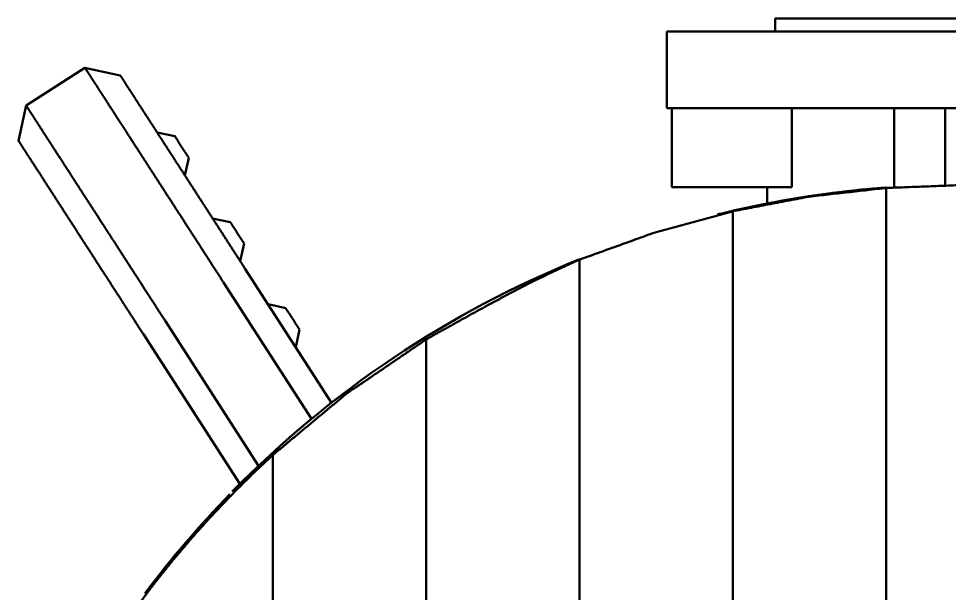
# Paper-space layout 'Layout1' of a CAD drawing. Header units: millimetres. Extents: x 37 to 380, y 30 to 264.
# Drawn here: x 138 to 156.21, y 73.21 to 84.46 of the extents above; entities that cross this region are included whole.
import ezdxf

# ---------------------------------------------------------------- set-up
doc = ezdxf.new("R2010")
doc.units = ezdxf.units.MM
doc.layers.add('170', color=7, linetype='Continuous', true_color=0xffffff)

psp = doc.layouts.get("Layout1")

# ---------------------------------------------------------------- linework, layer by layer
at = {"layer": '170', "color": 155, "linetype": 'Continuous', "lineweight": 50}
for p, q in [((152.803, 84.46), (158.453, 84.46)), ((152.803, 84.21), (152.803, 84.46)), ((150.678, 84.21), (150.678, 82.71)), ((138.146, 82.757), (139.296, 83.498)), ((139.987, 83.349), (139.296, 83.498)), ((138.146, 82.757), (137.998, 82.065)), ((150.778, 82.71), (150.778, 81.16)), ((153.128, 81.16), (153.128, 82.71)), ((155.128, 81.165), (155.128, 82.71)), ((156.128, 81.207), (156.128, 82.71)), ((141.054, 82.157), (140.709, 82.231)), ((141.325, 81.737), (141.251, 81.391)), ((152.645, 80.841), (152.645, 81.16)), ((142.139, 80.476), (141.793, 80.551)), ((142.41, 80.056), (142.335, 79.711)), ((142.427, 79.568), (144.122, 76.943)), ((142.007, 79.297), (143.73, 76.628)), ((143.223, 78.796), (142.878, 78.87)), ((140.858, 78.556), (142.694, 75.71)), ((143.494, 78.376), (143.42, 78.03)), ((140.438, 78.284), (142.329, 75.354))]:
    psp.add_line(p, q, dxfattribs=at)
at = {"layer": '170', "color": 155, "linetype": 'Continuous', "lineweight": 13}
psp.add_line((137.998, 82.065), (138.146, 82.757), dxfattribs=at)
at = {"layer": '170', "color": 155, "linetype": 'Continuous', "lineweight": 50}
for start, end in [(102.9687, 103.8719), (112.0639, 135.6072), (135.8164, 143.1301)]:
    psp.add_arc((156.47, 61.21), 20, start, end, dxfattribs=at)
for points, knots in [([(160.578, 84.21), (160.15, 84.21), (158.94, 84.21), (157.158, 84.21), (155.111, 84.21), (153.153, 84.21), (151.623, 84.21), (150.786, 84.21), (150.678, 84.21)], [0, 0, 0.043228, 0.165435, 0.345492, 0.552265, 0.750001, 0.904509, 0.989074, 1, 1]), ([(139.296, 83.498), (139.297, 83.495), (139.303, 83.487), (139.312, 83.472), (139.327, 83.45), (139.336, 83.437), (139.346, 83.421), (139.357, 83.403), (139.363, 83.394), (139.37, 83.384), (139.4, 83.338), (139.476, 83.218), (139.525, 83.143), (139.581, 83.056), (139.612, 83.008), (139.645, 82.957), (139.794, 82.726), (139.974, 82.447), (140.024, 82.37), (140.076, 82.29), (140.128, 82.208), (140.295, 81.95), (140.473, 81.674), (140.566, 81.53), (140.597, 81.481), (140.661, 81.383), (140.789, 81.184), (141.052, 80.778), (141.186, 80.571), (141.321, 80.361), (141.594, 79.937), (141.731, 79.724), (142.007, 79.297)], [0, 0, 0.000664, 0.002724, 0.006285, 0.011475, 0.014724, 0.018436, 0.022629, 0.024913, 0.027322, 0.038241, 0.066723, 0.084633, 0.105262, 0.116668, 0.128762, 0.183858, 0.250213, 0.268627, 0.287602, 0.307089, 0.36852, 0.434206, 0.468564, 0.480195, 0.503597, 0.550959, 0.647694, 0.696963, 0.746777, 0.847684, 0.898372, 1, 1]), ([(142.427, 79.568), (142.178, 79.954), (141.931, 80.337), (141.685, 80.719), (141.624, 80.813), (141.563, 80.907), (141.443, 81.094), (141.209, 81.456), (140.984, 81.804), (140.957, 81.846), (140.903, 81.93), (140.824, 82.052), (140.725, 82.206), (140.677, 82.28), (140.586, 82.421), (140.501, 82.552), (140.461, 82.614), (140.442, 82.644), (140.353, 82.782), (140.29, 82.879), (140.235, 82.966), (140.209, 83.005), (140.185, 83.042), (140.143, 83.108), (140.076, 83.212), (140.03, 83.283), (140.007, 83.318), (140.002, 83.326), (139.994, 83.339), (139.987, 83.349)], [0, 0, 0.10192, 0.203346, 0.304174, 0.329249, 0.354148, 0.403349, 0.499221, 0.591275, 0.602472, 0.624612, 0.656803, 0.697645, 0.717177, 0.754424, 0.789168, 0.805552, 0.813445, 0.849919, 0.875642, 0.898481, 0.908888, 0.918644, 0.936109, 0.96359, 0.982408, 0.991626, 0.993885, 0.997299, 1, 1]), ([(138.146, 82.757), (138.148, 82.754), (138.154, 82.746), (138.164, 82.731), (138.178, 82.709), (138.196, 82.679), (138.22, 82.642), (138.227, 82.631), (138.242, 82.608), (138.25, 82.596), (138.286, 82.541), (138.327, 82.477), (138.376, 82.402), (138.493, 82.219), (138.564, 82.109), (138.603, 82.05), (138.623, 82.019), (138.643, 81.987), (138.823, 81.708), (139.031, 81.386), (139.087, 81.299), (139.145, 81.209), (139.263, 81.026), (139.512, 80.642), (139.641, 80.441), (139.707, 80.339), (139.773, 80.237), (140.04, 79.823), (140.174, 79.614), (140.446, 79.194), (140.583, 78.982), (140.858, 78.556)], [0, 0, 0.000665, 0.002724, 0.006277, 0.011454, 0.018387, 0.027238, 0.02977, 0.03524, 0.03818, 0.051291, 0.066666, 0.084455, 0.127942, 0.154032, 0.168262, 0.175677, 0.183257, 0.249657, 0.326306, 0.347066, 0.368305, 0.411933, 0.503461, 0.551195, 0.575483, 0.599879, 0.698311, 0.747981, 0.848113, 0.898532, 1, 1]), ([(160.578, 82.71), (160.15, 82.71), (158.94, 82.71), (157.158, 82.71), (155.111, 82.71), (153.153, 82.71), (151.623, 82.71), (150.786, 82.71), (150.678, 82.71)], [0, 0, 0.043228, 0.165435, 0.345492, 0.552265, 0.750001, 0.904509, 0.989074, 1, 1]), ([(141.325, 81.737), (141.122, 82.052), (141.054, 82.157)], [0, 0, 0.749999, 1, 1]), ([(137.998, 82.065), (138.006, 82.052), (138.072, 81.95), (138.2, 81.752), (138.378, 81.477), (138.483, 81.314), (138.728, 80.934), (139.036, 80.457), (139.425, 79.853), (139.651, 79.504), (140.165, 78.707), (140.438, 78.284)], [0, 0, 0.003437, 0.030549, 0.08278, 0.155756, 0.198848, 0.299239, 0.425388, 0.585121, 0.677574, 0.88815, 1, 1]), ([(150.778, 81.16), (150.954, 81.16), (152.283, 81.16)], [0, 0, 0.116669, 1, 1]), ([(154.988, 81.147), (153.461, 80.975), (151.952, 80.686)], [0, 0, 0.499999, 1, 1]), ([(151.97, 80.698), (152.464, 80.805), (152.961, 80.9), (153.46, 80.983), (153.961, 81.052), (154.465, 81.11), (154.97, 81.154)], [0, 0, 0.166435, 0.332967, 0.499602, 0.666325, 0.833124, 1, 1]), ([(153.128, 81.16), (152.984, 81.16), (152.283, 81.16)], [0, 0, 0.16996, 1, 1]), ([(154.97, 68.368), (154.97, 71.343), (154.97, 74.124), (154.97, 75.513), (154.97, 77.587), (154.97, 78.945), (154.97, 79.597), (154.97, 80.204), (154.97, 80.711), (154.97, 81.146)], [0, 0, 0.232836, 0.450478, 0.559185, 0.721486, 0.827705, 0.878767, 0.926276, 0.965951, 1, 1]), ([(151.988, 80.694), (150.451, 80.275), (148.952, 79.736)], [0, 0, 0.499994, 1, 1]), ([(151.97, 69.385), (151.97, 72.468), (151.97, 75.188), (151.97, 76.543), (151.97, 77.885), (151.97, 79.179), (151.97, 79.771), (151.97, 80.265), (151.97, 80.69)], [0, 0, 0.272718, 0.513332, 0.633191, 0.751882, 0.866399, 0.918728, 0.962384, 1, 1]), ([(142.41, 80.056), (142.207, 80.371), (142.139, 80.476)], [0, 0, 0.750003, 1, 1]), ([(148.988, 79.75), (148.535, 79.545), (148.083, 79.326), (147.68, 79.119), (147.278, 78.905), (146.922, 78.71), (146.568, 78.514), (146.259, 78.342), (145.952, 78.17)], [0, 0, 0.145278, 0.291929, 0.424125, 0.557324, 0.67573, 0.794048, 0.897217, 1, 1]), ([(148.97, 69.143), (148.97, 69.969), (148.97, 71.269), (148.97, 72.569), (148.97, 73.543), (148.97, 74.192), (148.97, 74.84), (148.97, 75.486), (148.97, 76.13), (148.97, 76.769), (148.97, 77.244), (148.97, 77.557), (148.97, 77.865), (148.97, 78.167), (148.97, 78.461), (148.97, 78.741), (148.97, 79.003), (148.97, 79.237), (148.97, 79.34), (148.97, 79.514), (148.97, 79.641), (148.97, 79.719), (148.97, 79.743)], [0, 0, 0.077954, 0.200608, 0.323221, 0.415111, 0.47631, 0.537425, 0.598399, 0.659132, 0.719455, 0.764239, 0.793748, 0.822846, 0.851357, 0.879022, 0.905473, 0.930156, 0.952237, 0.961996, 0.978428, 0.990354, 0.997683, 1, 1]), ([(143.494, 78.376), (143.291, 78.691), (143.223, 78.796)], [0, 0, 0.750003, 1, 1]), ([(145.989, 78.192), (144.416, 77.12), (142.952, 75.903)], [0, 0, 0.499962, 1, 1]), ([(145.97, 67.333), (145.97, 68.029), (145.97, 69.232), (145.97, 70.434), (145.97, 71.635), (145.97, 72.535), (145.97, 73.134), (145.97, 73.433), (145.97, 74.031), (145.97, 74.625), (145.97, 75.216), (145.97, 75.801), (145.97, 76.09), (145.97, 76.374), (145.97, 76.515), (145.97, 76.791), (145.97, 77.058), (145.97, 77.312), (145.97, 77.433), (145.97, 77.659), (145.97, 77.855), (145.97, 78.013), (145.97, 78.129), (145.97, 78.18)], [0, 0, 0.064194, 0.175054, 0.285884, 0.396641, 0.479612, 0.534846, 0.562427, 0.617482, 0.672321, 0.726809, 0.780711, 0.807309, 0.833555, 0.846505, 0.871945, 0.896566, 0.920039, 0.931202, 0.951985, 0.970051, 0.984666, 0.995366, 1, 1]), ([(142.989, 75.937), (142.576, 75.548), (142.174, 75.149), (141.776, 74.73), (141.389, 74.299), (141.009, 73.851), (140.642, 73.391), (140.291, 72.923), (139.953, 72.445)], [0, 0, 0.122254, 0.244432, 0.369206, 0.494012, 0.62085, 0.747658, 0.87378, 1, 1]), ([(142.969, 44.454), (142.969, 44.465), (142.969, 44.512), (142.969, 44.595), (142.97, 44.715), (142.97, 44.788), (142.97, 44.956), (142.97, 45.149), (142.97, 45.253), (142.97, 45.471), (142.97, 45.7), (142.97, 45.938), (142.97, 46.305), (142.97, 46.808), (142.97, 47.32), (142.97, 47.578), (142.97, 48.097), (142.97, 48.357), (142.97, 48.88), (142.97, 49.404), (142.97, 49.667), (142.97, 50.718), (142.97, 51.772), (142.97, 52.826), (142.97, 53.353), (142.97, 54.936), (142.97, 55.991), (142.97, 58.101), (142.97, 59.156), (142.97, 59.684), (142.97, 60.739), (142.97, 61.267), (142.97, 62.322), (142.97, 64.432), (142.97, 66.542), (142.97, 67.597), (142.97, 68.124), (142.97, 69.178), (142.97, 70.231), (142.97, 71.019), (142.97, 71.281), (142.97, 71.805), (142.97, 72.066), (142.97, 72.586), (142.97, 72.845), (142.97, 73.36), (142.97, 73.868), (142.97, 74.364), (142.97, 74.604), (142.97, 74.838), (142.97, 74.952), (142.97, 75.17), (142.97, 75.372), (142.97, 75.554), (142.97, 75.634), (142.969, 75.771), (142.969, 75.873), (142.969, 75.918)], [0, 0, 0.000329, 0.001818, 0.004477, 0.008294, 0.01061, 0.015956, 0.022084, 0.025376, 0.032307, 0.039598, 0.047153, 0.058831, 0.074813, 0.091075, 0.099274, 0.115765, 0.124046, 0.140659, 0.157318, 0.16566, 0.199084, 0.232562, 0.266068, 0.282827, 0.333117, 0.366651, 0.433724, 0.467261, 0.484029, 0.517567, 0.534336, 0.567875, 0.634951, 0.702014, 0.735537, 0.752295, 0.785793, 0.819249, 0.844292, 0.852625, 0.869261, 0.87756, 0.894102, 0.902335, 0.918691, 0.934826, 0.950587, 0.958242, 0.965675, 0.969282, 0.976214, 0.982651, 0.988408, 0.990965, 0.995319, 0.998552, 1, 1])]:
    psp.add_open_spline(points, degree=1, knots=knots, dxfattribs=at)
psp.add_open_spline([(157.988, 81.145), (156.47, 81.202), (154.952, 81.145)], degree=1, dxfattribs=at)

doc.saveas('drawing.dxf')
